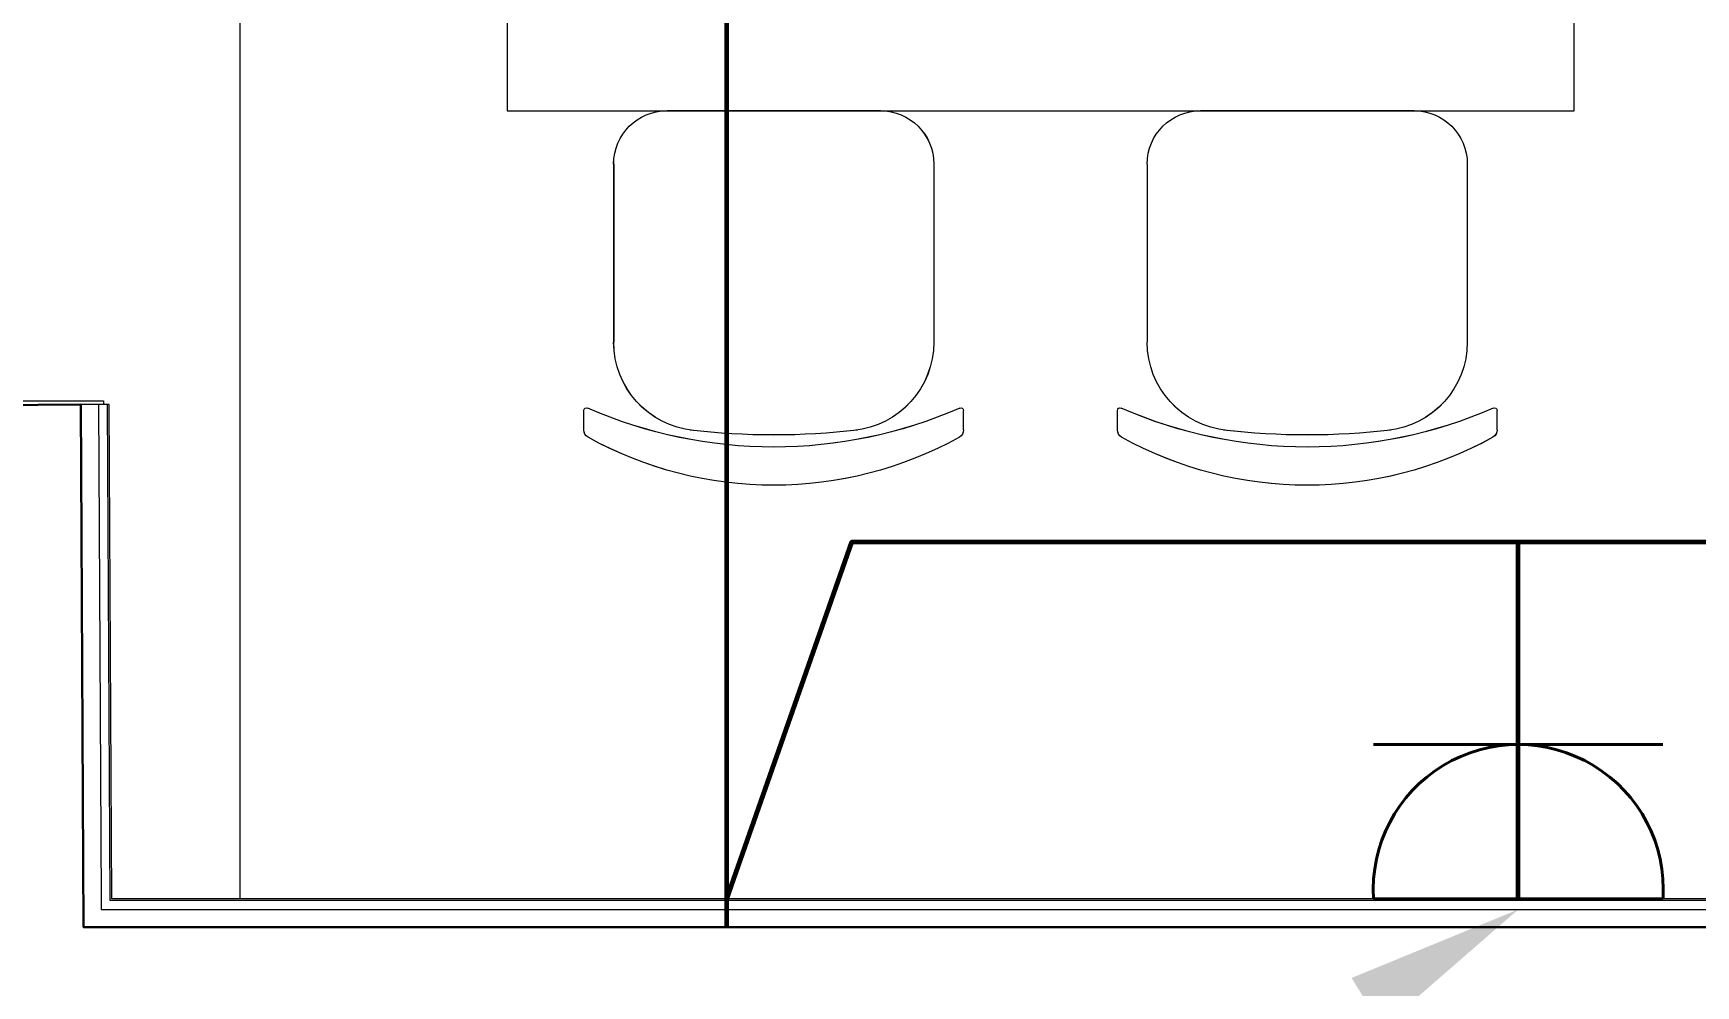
# Model space of a CAD drawing. Header units: millimetres. Extents: x -32 to 417638015, y -35 to 175284279.
# Drawn here: x 784442 to 786312, y 60412 to 61484 of the extents above; entities that cross this region are included whole.
import ezdxf
from ezdxf import colors
from ezdxf.entities.mleader import LeaderData, LeaderLine
from ezdxf.math import Vec2, Vec3

# ---------------------------------------------------------------- set-up
doc = ezdxf.new("R2010")
doc.units = ezdxf.units.MM
for name, color, linetype, lineweight in [('_ЭМ_В полу', 26, 'Кабель в трубе', 60), ('_ЭМ_гофра', 5, 'Continuous', 60), ('_ЭМ_ТХобщее_слой', 7, 'Continuous', 30), ('Перекрытие', 7, 'Continuous', 18), ('Стены несущие', 7, 'Continuous', 30), ('Стены отделка', 7, 'Continuous', 30), ('Стены штриховка', 7, 'Continuous', 9), ('ТХ', 5, 'Continuous', 0), ('ШТРИХОВКА', 252, 'Continuous', 15), ('ЭМ', 5, 'Continuous', 40)]:
    doc.layers.add(name, color=color, linetype=linetype, lineweight=lineweight)
doc.layers.add('_ЭМ_Надписи', color=7, linetype='Continuous')
doc.layers.add('ЭОМ_Лотки рабочие', color=5, linetype='Continuous')
doc.styles.add('ЭОМ', font='isocpeur.ttf', dxfattribs={"width": 0.85, "height": 250})
doc.linetypes.add('Кабель в трубе', pattern='A,8,[133,ltypeshp.shx,S=1,R=0,X=10,Y=1.3],-3,[130,ltypeshp.shx,S=1.5,R=-45,X=-1.5,Y=0],8', length=19)

# ---------------------------------------------------------------- blocks, each defined once
blk = doc.blocks.new('Стул ученич штабелир №5-7')
at = {"color": 0, "linetype": 'ByBlock', "lineweight": -2}
for p, q in [((-120.1, 0), (120.1, 0)), ((-120.1, 0), (120.1, 0)), ((-179.9, -60), (-179.9, -260.3)), ((-179.9, -60), (-179.9, -260.3)), ((180.1, -60), (180.1, -260.3)), ((180.1, -60), (180.1, -260.3)), ((-213.4, -359), (-213.4, -337.3)), ((-213.4, -359), (-213.4, -337.3)), ((213.6, -359), (213.6, -337.3)), ((213.6, -359), (213.6, -337.3))]:
    blk.add_line(p, q, dxfattribs=at)
for centre, radius, start, end in [((-119.9, -60), 60, 90, 180), ((-119.9, -60), 60, 90, 180), ((120.1, -60), 60, 0, 90), ((120.1, -60), 60, 0, 90), ((-79.9, -260.3), 100, 180, 264.2584), ((-79.9, -260.3), 100, 180, 264.2584), ((80.1, -260.3), 100, 275.7416, 0), ((80.1, -260.3), 100, 275.7416, 0), ((-210.4, -337.3), 3, 63.8978, 180), ((-210.4, -337.3), 3, 63.8978, 180), ((0.1, 142.3), 520.8, 246.3195, 293.6805), ((0.1, 142.3), 520.8, 246.3195, 293.6805), ((210.6, -337.3), 3, 0, 116.1022), ((210.6, -337.3), 3, 0, 116.1022), ((-203.4, -359), 10, 180, 238.0683), ((-203.4, -359), 10, 180, 238.0683), ((0.1, 9), 430.5, 240.9917, 299.0083), ((0.1, 9), 430.5, 240.9917, 299.0083), ((0.1, 435.5), 800.4, 263.247, 276.753), ((0.1, 435.5), 800.4, 263.247, 276.753), ((203.6, -359), 10, 301.9317, 0), ((203.6, -359), 10, 301.9317, 0)]:
    blk.add_arc(centre, radius, start, end, dxfattribs=at)
blk = doc.blocks.new('Тх 2 этаж')
at = {"layer": 'ТХ', "color": 252, "true_color": 0x939598}
blk.add_lwpolyline([(585.2, 7641.7), (1785.2, 7641.7), (1785.2, 8241.7), (585.2, 8241.7)], close=True, dxfattribs=at)
at = {"layer": 'ТХ', "color": 252, "lineweight": 0, "true_color": 0x939598, "xscale": -1}
for p in [(885.2, 7641.7), (1485.2, 7641.7)]:
    blk.add_blockref('Стул ученич штабелир №5-7', p, dxfattribs=at)
blk = doc.blocks.new('План 2 этажа')
at = {"layer": 'Перекрытие', "color": 8}
for p, q in [((-5404.235, 9080.02), (-5404.235, 11444.505)), ((-5912.801, 9640.342), (-5557.995, 9640.342)), ((-5557.995, 9640.342), (-5557.995, 9636.261))]:
    blk.add_line(p, q, dxfattribs=at)
at = {"layer": 'Стены несущие', "color": 8}
for p, q in [((-5583.46, 9636.13), (-5913.456, 9634.436)), ((-5580.442, 9048.079), (-5583.46, 9636.13)), ((423.245, 9048.079), (-5580.442, 9048.079))]:
    blk.add_line(p, q, dxfattribs=at)
at = {"layer": 'Стены отделка', "color": 8, "lineweight": 9}
for p, q in [((-5551.461, 9636.294), (-5583.46, 9636.13)), ((-5548.606, 9080.079), (-5551.461, 9636.294)), ((-5580.545, 9068.079), (-5580.755, 9068.079)), ((-5580.755, 9068.079), (-5580.755, 9048.079)), ((-5560.606, 9080.079), (-5560.545, 9068.079)), ((-5560.545, 9068.079), (-676.755, 9068.079)), ((-688.755, 9080.079), (-5548.606, 9080.079)), ((-5580.755, 9048.079), (403.015, 9048.079))]:
    blk.add_line(p, q, dxfattribs=at)
at = {"layer": 'Стены штриховка', "color": 8}
for p, q in [((-5563.46, 9636.233), (-5560.606, 9080.079)), ((-5550.596, 9078.079), (-5553.46, 9636.284)), ((-686.755, 9078.079), (-5550.596, 9078.079))]:
    blk.add_line(p, q, dxfattribs=at)
at = {"layer": 'ЭОМ_Лотки рабочие'}
blk.add_blockref('Тх 2 этаж', (-5689.424, 2325.176), dxfattribs=at)
blk = doc.blocks.new('_ЭМ_ТХ2_2ЭТАЖнов')
at = {"layer": 'ТХ', "color": 252, "true_color": 0x939598}
blk.add_lwpolyline([(709.8, 9633.2), (1909.8, 9633.2), (1909.8, 10233.2), (709.8, 10233.2)], close=True, dxfattribs=at)
at = {"layer": 'ТХ', "color": 252, "lineweight": 0, "true_color": 0x939598, "xscale": -1}
for p in [(1009.8, 9633.2), (1609.8, 9633.2)]:
    blk.add_blockref('Стул ученич штабелир №5-7', p, dxfattribs=at)
blk = doc.blocks.new('1м розетка IP20')
at = {"layer": 'ЭМ', "color": 5}
for p, q in [((-10.5, 162.7), (-10.5, -162.7)), ((163.1, 162.7), (163.1, -162.7)), ((-10.5, 0), (315.5, 0))]:
    blk.add_line(p, q, dxfattribs=at)
blk.add_arc((0, 0), 163.1, 266.3196, 93.6804, dxfattribs=at)

msp = doc.modelspace()

# ---------------------------------------------------------------- block references
at = {"layer": 'ШТРИХОВКА'}
msp.add_blockref('План 2 этажа', (790079.3, 51429.5), dxfattribs=at)

# ---------------------------------------------------------------- next in the draw order: linework, layer by layer
at = {"layer": '_ЭМ_В полу', "ltscale": 25}
msp.add_lwpolyline([(785222, 62240.5), (785222, 60477.6)], dxfattribs=at)
at = {"layer": '_ЭМ_гофра', "linetype": 'ByBlock'}
for points in [[(785071.5, 63172.7), (789740.5, 63172.7), (789740.5, 61265.5), (789300.2, 61265.5), (789300.2, 60910.8), (785362.6, 60910.8), (785222, 60509.6)], [(786112.3, 60509.6), (786112.3, 60910.8)]]:
    msp.add_lwpolyline(points, dxfattribs=at)

# ---------------------------------------------------------------- next in the draw order: block references
at = {"layer": '_ЭМ_ТХобщее_слой', "lineweight": 50}
msp.add_blockref('_ЭМ_ТХ2_2ЭТАЖнов', (784265.3, 51763.2), dxfattribs=at)
at = {"layer": 'ЭМ', "rotation": 90.00000000000914}
msp.add_blockref('1м розетка IP20', (786112.3, 60520.1), dxfattribs=at)

# ---------------------------------------------------------------- next in the draw order: leaders
at = {"layer": '_ЭМ_Надписи', "color": 7, "ltscale": 5}
ml = msp.add_multileader_mtext('Standard', dxfattribs=at)
ml.set_content('{\\fGOST Common|b0|i0|c204|p34;\\W0.9;\\C256;2ЩРС-1\\fISOCPEUR|b0|i0|c204|p34;\\W0.85; Гр.5 стол логопеда\\Pиз пола}', color=1, style='ЭОМ')
ml.set_leader_properties()
ml.build(insert=Vec2(0, 0))
ml.multileader.update_dxf_attribs({"text_left_attachment_type": 6, "text_right_attachment_type": 6, "dogleg_length": 0, "arrow_head_size": 200})
ctx = ml.context
ctx.base_point, ctx.char_height, ctx.arrow_head_size, ctx.landing_gap_size, ctx.plane_origin = Vec3(785527.6, 58226), 250, 200, 0, Vec3(765835.8, 79349.6)
ctx.left_attachment, ctx.right_attachment = 6, 6
notes = []
notes.append((ctx, [(1, (1, 1, 0), (787440.1, 58226), (-1, 0), 0, [(0, [(788654.2, 63628.5)], 0, [])])]))
ctx.mtext.insert, ctx.mtext.width, ctx.mtext.defined_height, ctx.mtext.flow_direction = Vec3(785527.6, 58526), 2273.288, 545.6, 5
ml = msp.add_multileader_mtext('Standard', dxfattribs=at)
ml.set_content('{\\fGOST Common|b0|i0|c204|p34;\\W0.9;\\C256;2ЩРС-1\\fISOCPEUR|b0|i0|c204|p34;\\W0.85; Гр.5 \\PРезерв\\P\\fGOST Common|b0|i0|c0|p34;\\W0.9;h=\\fGOST Common|b0|i0|c204|p34;1\\fGOST Common|b0|i0|c0|p34;.\\fGOST Common|b0|i0|c204|p34;8м}', color=1, style='ЭОМ')
ml.set_leader_properties()
ml.build(insert=Vec2(0, 0))
ml.multileader.update_dxf_attribs({"text_left_attachment_type": 6, "text_right_attachment_type": 6, "dogleg_length": 0, "arrow_head_size": 200})
ctx = ml.context
ctx.base_point, ctx.char_height, ctx.arrow_head_size, ctx.landing_gap_size, ctx.plane_origin = Vec3(777215.8, 61490.2, -64.3), 250, 200, 0, Vec3(762295.4, 79549.1, -64.3)
ctx.left_attachment, ctx.right_attachment = 6, 6
notes.append((ctx, [(1, (1, 1, 0), (778822, 61490.2, -64.3), (-1, 0), 0, [(0, [(785053.9, 63442.9, -64.3)], 0, [])])]))
ctx.mtext.insert, ctx.mtext.width, ctx.mtext.defined_height, ctx.mtext.flow_direction = Vec3(777215.8, 61790.2, -64.3), 2880, 545.6, 5
ml = msp.add_multileader_mtext('Standard', dxfattribs=at)
ml.set_content('{\\fGOST Common|b0|i0|c204|p34;\\W0.9;\\C256;2ЩРС-1\\fISOCPEUR|b0|i0|c204|p34;\\W0.85; Гр.5 \\W1;\\C0;Раб.место учителя, ноутбук}', color=1, style='ЭОМ')
ml.set_leader_properties()
ml.build(insert=Vec2(0, 0))
ml.multileader.update_dxf_attribs({"text_left_attachment_type": 6, "text_right_attachment_type": 6, "dogleg_length": 0, "arrow_head_size": 200})
ctx = ml.context
ctx.base_point, ctx.char_height, ctx.arrow_head_size, ctx.landing_gap_size, ctx.plane_origin = Vec3(777215.8, 58959.3, -64.3), 250, 200, 0, Vec3(762811.6, 70764, -64.3)
ctx.left_attachment, ctx.right_attachment = 6, 6
notes.append((ctx, [(1, (1, 1, 0), (779953.3, 58959.3, -64.3), (-1, 0), 0, [(0, [(785222, 62199.8, -64.3)], 0, [])])]))
ctx.mtext.insert, ctx.mtext.width, ctx.mtext.defined_height, ctx.mtext.flow_direction = Vec3(777215.8, 59284.3, -64.3), 2880, 545.6, 5
ml = msp.add_multileader_mtext('Standard', dxfattribs=at)
ml.set_content('{\\fGOST Common|b0|i0|c204|p34;\\W0.9;\\C256;2ЩРС-2\\fISOCPEUR|b0|i0|c204|p34;\\W0.85; Гр.5 \\PРезерв\\P\\fGOST Common|b0|i0|c0|p34;\\W0.9;h=\\fGOST Common|b0|i0|c204|p34;1\\fGOST Common|b0|i0|c0|p34;.\\fGOST Common|b0|i0|c204|p34;8м}', color=1, style='ЭОМ')
ml.set_leader_properties()
ml.build(insert=Vec2(0, 0))
ml.multileader.update_dxf_attribs({"text_left_attachment_type": 6, "text_right_attachment_type": 6, "dogleg_length": 0, "arrow_head_size": 200})
ctx = ml.context
ctx.base_point, ctx.char_height, ctx.arrow_head_size, ctx.landing_gap_size, ctx.plane_origin = Vec3(778944.2, 57092.9, -64.3), 250, 200, 0, Vec3(763293.9, 76418.3, -64.3)
ctx.left_attachment, ctx.right_attachment = 6, 6
notes.append((ctx, [(1, (1, 1, 0), (780595.4, 57092.9, -64.3), (-1, 0), 0, [(0, [(786112.3, 60497.6, -64.3)], 0, [])])]))
ctx.mtext.insert, ctx.mtext.width, ctx.mtext.defined_height, ctx.mtext.flow_direction = Vec3(778944.2, 57392.9, -64.3), 2880, 545.6, 5
for ctx, leaders in notes:
    for number, flags, end, landing, length, lines in leaders:
        leader = LeaderData()
        leader.index, (leader.has_last_leader_line, leader.has_dogleg_vector, leader.attachment_direction) = number, flags
        leader.last_leader_point, leader.dogleg_vector, leader.dogleg_length = Vec3(end), Vec3(landing), length
        for number, points, colour, breaks in lines:
            line = LeaderLine()
            line.index, line.vertices, line.color, line.breaks = number, Vec3.list(points), colors.encode_raw_color(colour), breaks
            leader.lines.append(line)
        ctx.leaders.append(leader)

doc.saveas('drawing.dxf')
